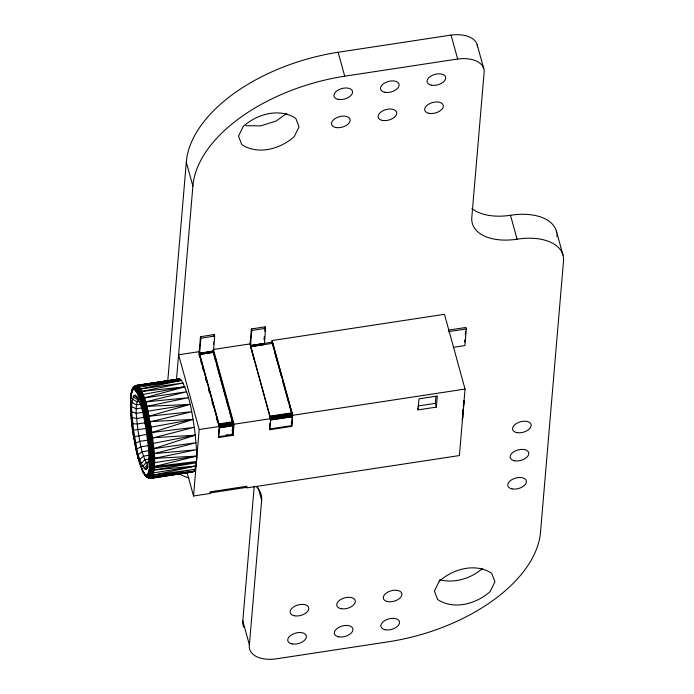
<?xml version="1.0" encoding="UTF-8"?>
<svg xmlns="http://www.w3.org/2000/svg" width="694" height="694" viewBox="0 0 694 694"><rect width="100%" height="100%" fill="white"/><g stroke="black" fill="none" stroke-linecap="round" stroke-linejoin="round"><path stroke-width="1.04" d="M130.845 404.298L130.645 410.076L130.776 397.211L130.55 402.121L130.862 400.299M130.524 405.912L130.619 400.724M144.777 474.115L146.668 475.156L147.484 474.774C152.446 463.392 149.002 450.033 148.377 438.027C146.13 422.75 143.892 407.04 137.273 392.934L137.967 390.601L140.058 389.1L181.429 380.355C190.72 396.968 192.559 416.617 195.352 435.147C195.908 447.005 198.796 459.888 194.207 471.226L192.949 471.911L150.893 478.322C145.263 478.686 143.719 472.033 141.507 468.224L142.929 471.842L144.109 473.091M145.471 475.85L148.629 478.045L151.778 477.906C157.842 461.866 152.732 443.561 151.153 426.957C147.675 413.138 147.328 396.231 137.386 385.326L134.228 386.645L131.409 393.463L132.129 390.679L131.834 392.37M186.972 472.12L193.548 496.002L210.048 493.486L210.195 491.829L246.864 486.251L246.717 487.908L459.411 455.55L465.049 389.074L444.455 314.321L272.109 340.546L292.695 415.298L291.758 426.376L269.749 429.725L269.55 428.979L291.549 425.63L291.654 422.516M291.818 417.337L291.827 414.413M137.091 454.197L135.911 449.053L137.646 454.657M148.256 466.784L146.425 469.335L145.332 469.508C136.614 458.76 136.328 443.249 133.5 430.115C132.832 418.794 129.327 406.129 134.037 395.389L135.13 395.216L138.002 397.393M199.629 353.237L200.904 338.178L200.488 336.677L214.238 334.586L214.654 336.087L213.448 351.893L232.794 422.273L233.184 425.439L232.421 434.626L218.662 436.717L219.434 427.53L219.044 424.364L199.759 354.296L199.629 353.237L213.388 351.043M254.316 360.195L250.534 345.924L251.783 330.431L251.375 328.939L265.125 326.848L265.533 328.34L264.423 344.597M291.549 425.63L292.313 416.443L291.931 413.277L272.673 343.348L250.673 346.688L270.113 417.554L292.113 414.205M138.392 395.181L139.147 392.969L141.264 391.537L183.103 382.984L140.691 388.952M131.687 393.22L130.706 398.746L130.637 397.714M131.773 391.164L130.993 395.849L131.366 392.275L132.71 388.718M130.559 409.729L130.593 404.689M131.955 391.624C131.556 388.961 133.734 386.81 135.824 385.569L178.54 379.037L179.893 379.037L181.429 380.355L138.887 387.261L137.247 388.302L136.302 389.985L136.206 391.243L137.273 392.934M167.696 381.735L186.304 162.179A148.75 84.252 -15.4 0 1 338.134 52.267L451.074 35.082A29.894 16.934 -15.4 0 1 477.567 46.836M176.476 379.826L192.897 186.096L186.304 162.179M200.488 336.677L199.221 351.641L199.594 355.128M193.548 496.002L199.187 429.525L178.592 354.773L198.762 351.711L219.356 426.454L218.41 437.532L233.08 435.303L234.025 424.225L213.431 349.472L250.1 343.894L251.375 328.939M213.431 344.207L213.605 342.064M214.064 336.72L214.238 334.586M218.419 433.256L218.671 430.297M232.169 431.156L232.343 429.187M233.08 435.303L232.464 433.065L233.262 423.644L213.292 351.138M264.032 339.67L264.31 336.46M264.761 331.116L265.125 326.848M244.002 627.471A29.894 16.934 -15.4 0 1 242.805 620.957L254.238 486.086M272.673 343.348L274.043 349.637L271.961 342.211L272.109 340.546M192.897 186.096A148.75 84.252 -15.4 0 1 344.727 76.193L457.658 59.007A29.894 16.934 -15.4 0 1 484.056 73.044L471.799 217.621A48.988 27.743 -15.4 0 0 517.091 239.204A49.586 28.09 -15.4 0 1 563.545 260.606L540.548 531.821A148.75 84.252 -15.4 0 1 388.718 641.733L275.787 658.918A29.894 16.934 -15.4 0 1 249.389 644.873L261.647 500.296L258.211 487.821M269.628 427.99L270.044 423.062M269.749 429.725L270.695 418.647L250.1 343.894L250.092 344.597M291.307 422.16L291.758 426.376M291.888 415.272L291.732 413.971M418.04 409.894L418.976 398.816L437.307 396.022L436.37 407.109L418.04 409.894L417.519 408.029M436.37 407.109L435.338 403.37L435.936 396.317M464.676 342.003L464.85 339.93M465.292 334.734L465.553 331.619M448.975 330.04L465.908 327.464L466.325 328.956L464.911 345.577L453.269 347.347M462.551 414.83L462.993 409.634M463.254 406.519L464.121 400.499L462.646 418.291L461.866 419.263M139.529 397.948L140.353 395.892L142.504 394.539L184.856 386.818L143.753 398.07L141.567 399.328L140.682 401.201M130.611 398.235L131.079 394.192M131.331 393.68L131.027 396.742L131.374 396.309M131.634 418.421L131.279 419.28L130.576 409.382M130.906 395.294L131.522 391.702M141.828 404.888L142.773 403.223L144.994 402.078L186.643 391.772L144.387 397.931M142.947 408.966L143.962 407.525L146.217 406.493L188.421 397.688L145.636 401.939M149.271 478.114L151.136 477.949C157.182 461.926 152.081 443.639 150.511 427.062C147.033 413.251 146.686 396.369 136.753 385.482L135.226 385.829L133.413 387.365L132.615 390.358M462.646 418.291L462.707 417.111M132.832 428.909L132.354 429.161L131.955 421.536M131.331 392.873L132.346 389.221M144.031 413.364L145.107 412.175L147.388 411.273L190.13 404.402L147.267 416.678L145.063 418.031M131.929 390.384L133.395 388.38L134.28 388.302C144.534 400.195 144.751 418.126 148.143 432.961C149.167 447.005 153.365 462.551 147.917 476.006L147.085 476.396L145.133 475.321M133.873 386.922L133.161 388.284L134.402 386.567M131.886 391.008L132.554 389.716L134.202 388.952C144.309 400.672 144.525 418.352 147.865 432.969C148.88 446.815 153.018 462.152 147.648 475.407L145.905 475.564L143.736 472.709M146.425 469.335C151.526 456.435 147.206 441.531 145.974 428.12C143.242 417.146 142.834 404.012 135.13 395.216M145.332 469.508L147.857 466.09M144.092 468.554L147.371 464.381C141.194 453.989 139.936 441.479 137.837 429.786C137.238 419.592 134.089 408.193 138.323 398.529L134.037 395.389M142.721 466.498L146.139 462.534L149.349 462.039M146.026 422.906L191.718 411.724L149.149 416.227M141.281 463.41L144.846 459.749L149.123 459.098M156.549 382.68L178.54 379.037L136.449 385.413L134.766 387.087L134.202 388.952L136.206 391.243M133.04 387.885L134.766 387.087C145.272 399.276 145.497 417.667 148.976 432.874C150.025 447.274 154.328 463.228 148.75 477.021L146.928 477.186M132.771 388.458L134.471 387.668C144.855 399.718 145.081 417.892 148.516 432.926C149.557 447.153 153.808 462.915 148.29 476.544L146.495 476.709L145.766 474.93M139.815 459.376L143.519 456.114L148.863 455.307M286.804 113.33L275.986 121.112L260.64 125.866L245.711 125.718M138.358 454.518L142.209 451.751L148.62 450.77M482.686 568.265C471.243 578.466 454.579 583.619 439.684 579.742M134.697 386.194L136.163 385.743C146.928 398.235 147.163 417.077 150.719 432.657C151.804 447.404 156.211 463.748 150.485 477.88L149.609 478.287L146.955 476.978M136.952 448.992L140.951 446.771L148.429 445.635M146.911 427.903L193.14 419.436L152.012 432.466L147.701 432.969M132.398 429.092L133.101 434.314L133.612 434.271M135.651 442.963L139.78 441.341L148.325 440.039M149.392 447.838L151.318 448.662L153.86 448.619L195.352 435.147L148.377 438.027M149.713 452.445L151.101 453.434L154.207 453.633L196.072 442.694L153.86 448.619M152.758 437.966L194.363 427.313L152.012 432.466M149.861 464.347L151.812 466.281L154.363 466.568L196.628 456.088L153.756 458.404L151.292 458.005L149.895 456.773M137.386 385.326L179.893 379.037L137.785 386.055L135.764 387.634L135.183 390.132M134.489 436.604L147.284 434.323M148.802 472.25L150.138 474.349L153.209 475.156L195.986 465.978L153.469 470.038L151.023 469.318L149.635 467.487M154.406 458.344L196.497 449.738L154.207 453.633M195.352 435.147L153.374 443.371L148.95 443.006M148.195 473.802L150.034 476.362L152.559 476.847L195.231 469.231L153.209 475.156M154.12 469.985L196.367 462.759L154.268 467.912L196.454 461.553L154.363 466.568M148.178 384.068L150.268 383.721M152.368 383.374L154.458 383.027M195.986 465.978L153.738 472.857L151.197 472.449L149.279 470.133M150.893 478.322L194.207 471.226L152.559 476.847M194.207 471.226L151.778 477.906L148.75 477.021L147.484 474.774M196.628 456.088L154.458 462.672L151.344 462.221L149.947 460.764M200.904 338.178L214.654 336.087M251.783 330.431L265.533 328.34M250.508 345.499L271.961 342.211M199.629 353.367L213.379 351.277M250.508 345.621L264.267 343.53M199.638 353.506L213.388 351.416M250.517 345.768L264.267 343.677M199.655 353.662L213.405 351.572M250.534 345.924L264.284 343.825M199.672 353.827L213.422 351.728M250.551 346.08L264.301 343.99M199.698 353.983L213.448 351.893M250.577 346.245L264.327 344.155M199.725 354.148L213.474 352.049M250.603 346.401L264.362 344.311M199.759 354.296L213.509 352.205M250.638 346.558L264.388 344.458M199.794 354.434L213.544 352.344M448.333 331.697L466.325 328.956M139.65 399.371L137.516 399.701L133.135 396.69M140.101 401.349L136.892 401.843L132.45 399.067M140.761 404.246L136.484 404.897L131.999 402.459M141.654 407.951L136.31 408.766L131.799 406.762M143.84 412.201L136.354 413.338L131.851 411.846M144.118 417.337L136.64 418.473L132.164 417.545M145.688 422.707L137.134 424.008L132.719 423.704M146.391 428.484L133.5 430.115M218.94 423.947L232.69 421.857M269.819 416.209L291.827 412.861L285.997 392.127M219.044 424.364L232.794 422.273M269.923 416.626L291.931 413.277M219.148 424.815L232.898 422.724M270.027 417.077L292.027 413.728M219.235 425.292L232.984 423.201M219.304 425.778L233.054 423.687M270.183 418.04L292.191 414.691M219.365 426.263L233.115 424.173M270.244 418.517L292.243 415.168M199.187 429.525L219.356 426.454M234.025 424.225L270.695 418.647M292.695 415.298L465.049 389.074M219.408 426.723L233.158 424.633M270.287 418.976L292.287 415.637M219.425 427.148L233.184 425.058M270.313 419.41L292.313 416.062M219.434 427.53L233.184 425.439M270.313 419.792L292.313 416.443M219.417 427.851L233.167 425.76M270.296 420.113L292.304 416.764M232.004 433.134L232.464 433.065M418.022 405.999L435.338 403.37M210.1 492.94L246.769 487.353M149.913 478.079L152.012 477.776M154.111 477.472L156.211 477.177M158.31 476.873L192.949 471.911M138.418 385.899L181.429 380.355M141.897 391.39L184.856 386.818M134.228 386.645L135.148 386.558C145.766 398.877 145.992 417.45 149.505 432.813C150.572 447.361 154.918 463.471 149.279 477.403L147.44 477.567L143.84 473.308M133.378 389.681L134.237 389.603M150.199 421.527L193.14 419.436M146.85 406.372L190.13 404.402M226.348 434.878L228.369 434.8M230.391 434.713L232.421 434.626M147.562 477.16L148.195 477.229M135.868 444.871L134.914 444.281L136.527 449.859M134.974 444.602L132.563 429.005M139.242 459.341L138.809 459.142L139.711 462.221M135.625 386.107C146.321 398.521 146.555 417.25 150.095 432.735C151.171 447.404 155.551 463.644 149.861 477.689L148.984 478.097L147.883 477.42L146.668 475.156M144.057 473.872L145.272 475.19L144.499 473.794M140.006 463.245L138.071 457.849L141.22 466.915L140.309 464.165M142.053 469.708L140.362 465.206L142.435 470.098L141.524 467.713M138.097 458.222L138.47 458.881L137.317 454.449M140.414 465.7L140.856 466.559M144.786 474.835L142.834 470.983M142.634 470.732L144.378 474.384M131.713 424.06L131.235 418.855M141.585 468.754L143.233 472.328M142.73 471.304L142.929 471.842M140.578 466.151L139.208 461.736L139.251 462.169M274.624 351.711L278.415 365.183M278.997 367.256L281.911 377.623M282.493 379.696L285.408 390.054M556.397 231.154L562.981 255.08M477.16 44.65L483.753 68.576M471.894 208.504A48.988 27.743 -15.4 0 0 510.498 215.287L517.091 239.204M451.074 35.082L457.658 59.007M338.134 52.267L344.727 76.193M274.581 351.711L278.294 365.2M278.867 367.282L281.729 377.657M282.302 379.731L285.156 390.106M285.728 392.179L288.583 402.555M289.155 404.628L291.445 412.93M213.448 353.446L214.307 356.56M214.88 358.633L215.739 361.748M216.311 363.821L225.455 397.029M226.027 399.102L228.881 409.477M229.454 411.551L232.603 422.967M200.557 358.651L207.697 384.589M208.269 386.671L211.132 397.046M211.705 399.119L218.844 425.058M198.909 354.408L199.768 357.514M200.904 361.652L201.763 364.766M202.336 366.831L203.186 369.945M205.754 379.262L206.612 382.368M208.608 389.62L209.467 392.726M212.034 402.052L212.885 405.157M216.311 417.588L217.743 422.767M242.805 620.957L249.389 644.873M138.227 458.569L136.978 453.911M137.1 453.503L135.174 444.724M134.688 440.638L135.078 442.729M134.402 440.595L134.974 443.692M133.968 436.396L134.315 438.53M133.153 434.288L134.02 439.51M213.162 352.101L212.963 350.244M132.172 425.864L131.695 421.709M131.756 423.913L132.415 429.222M131.313 414.422L131.478 416.426M130.984 413.702L131.383 418.638M130.715 409.035L130.828 410.9M556.978 234.798A49.586 28.09 -15.4 0 1 556.952 236.689M510.498 215.287A49.586 28.09 -15.4 0 1 556.788 232.958M188.968 477.871A49.586 28.09 -15.4 0 1 179.356 473.837M256.476 486.85A48.988 27.743 -15.4 0 1 261.647 500.296M243.342 126.334L238.51 136.093L241.79 144.63C258.237 155.335 280.437 148.976 294.221 136.649L299.053 126.881L295.774 118.353C279.318 107.648 257.127 114.007 243.342 126.334M439.224 581.268L434.392 591.036L437.671 599.564C454.128 610.269 476.318 603.91 490.103 591.583L494.935 581.824L491.656 573.296C475.208 562.582 453.009 568.95 439.224 581.268M335.775 127.496A9.56 5.413 -15.4 0 0 350.158 120.496A9.56 5.413 -15.4 0 0 336.607 117.746A9.56 5.413 -15.4 0 0 335.775 127.496M382.351 120.409A9.56 5.413 -15.4 0 0 396.734 113.408A9.56 5.413 -15.4 0 0 383.175 110.658A9.56 5.413 -15.4 0 0 382.351 120.409M428.918 113.322A9.56 5.413 -15.4 0 0 443.31 106.321A9.56 5.413 -15.4 0 0 429.751 103.58A9.56 5.413 -15.4 0 0 428.918 113.322M338.16 99.355A9.56 5.413 -15.4 0 0 352.543 92.354A9.56 5.413 -15.4 0 0 338.993 89.604A9.56 5.413 -15.4 0 0 338.16 99.355M384.736 92.267A9.56 5.413 -15.4 0 0 399.119 85.267A9.56 5.413 -15.4 0 0 385.56 82.517A9.56 5.413 -15.4 0 0 384.736 92.267M431.304 85.18A9.56 5.413 -15.4 0 0 445.695 78.179A9.56 5.413 -15.4 0 0 432.136 75.438A9.56 5.413 -15.4 0 0 431.304 85.18M516.778 432.605A9.56 5.413 -15.4 0 0 531.17 425.604A9.56 5.413 -15.4 0 0 517.611 422.863A9.56 5.413 -15.4 0 0 516.778 432.605M514.393 460.747A9.56 5.413 -15.4 0 0 528.785 453.746A9.56 5.413 -15.4 0 0 515.226 450.996A9.56 5.413 -15.4 0 0 514.393 460.747M512.007 488.888A9.56 5.413 -15.4 0 0 526.399 481.888A9.56 5.413 -15.4 0 0 512.84 479.138A9.56 5.413 -15.4 0 0 512.007 488.888M292.001 643.902A9.56 5.413 -15.4 0 0 306.384 636.901A9.56 5.413 -15.4 0 0 292.825 634.151A9.56 5.413 -15.4 0 0 292.001 643.902M338.568 636.814A9.56 5.413 -15.4 0 0 352.951 629.814A9.56 5.413 -15.4 0 0 339.392 627.072A9.56 5.413 -15.4 0 0 338.568 636.814M385.144 629.727A9.56 5.413 -15.4 0 0 399.527 622.726A9.56 5.413 -15.4 0 0 385.968 619.985A9.56 5.413 -15.4 0 0 385.144 629.727M294.386 615.76A9.56 5.413 -15.4 0 0 308.769 608.759A9.56 5.413 -15.4 0 0 295.21 606.009A9.56 5.413 -15.4 0 0 294.386 615.76M340.954 608.673A9.56 5.413 -15.4 0 0 355.337 601.672A9.56 5.413 -15.4 0 0 341.778 598.931A9.56 5.413 -15.4 0 0 340.954 608.673M387.53 601.585A9.56 5.413 -15.4 0 0 401.913 594.585A9.56 5.413 -15.4 0 0 388.354 591.843A9.56 5.413 -15.4 0 0 387.53 601.585"/></g></svg>
